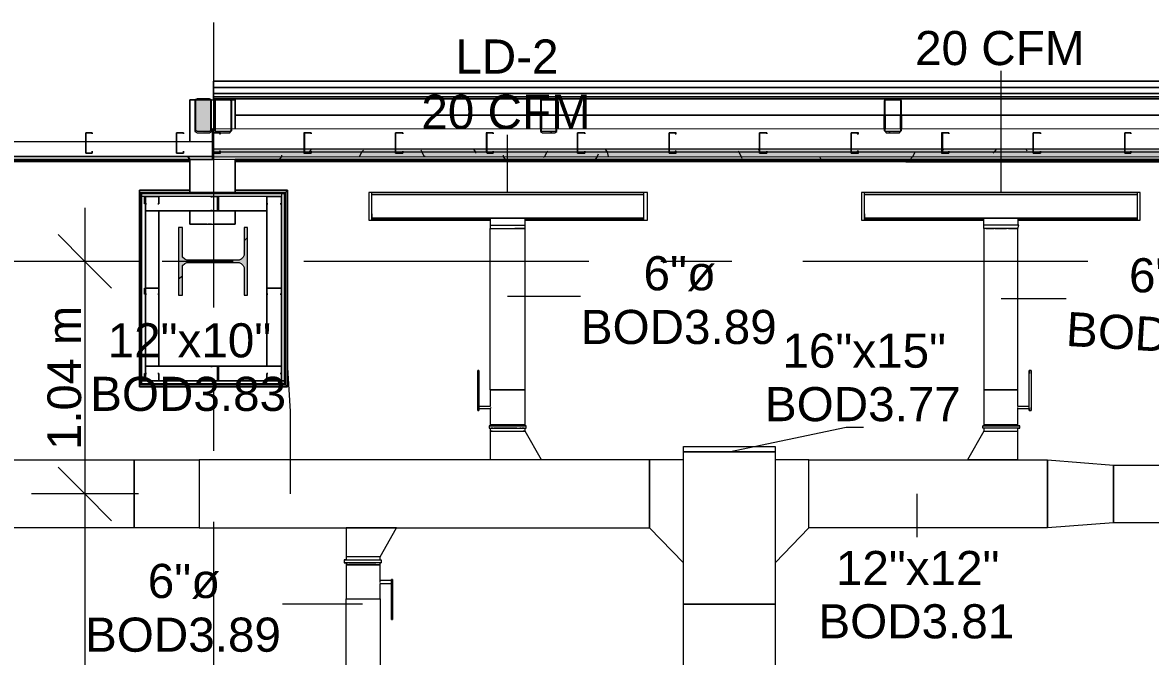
# Model space of a CAD drawing. Header units: metres. Extents: x -2 to 237, y -8 to 52.
# Drawn here: x 11.62 to 16.64, y 44.23 to 47.05 of the extents above; entities that cross this region are included whole.
import ezdxf

# ---------------------------------------------------------------- set-up
doc = ezdxf.new("R2010")
doc.units = ezdxf.units.M
doc.layers.add('HVAC - Ductos', color=5, linetype='Continuous', lineweight=0)
doc.layers.add('PDF_Text', color=7, linetype='Continuous', lineweight=0)
doc.layers.add('PDF_Geometry', color=7, linetype='Continuous', lineweight=0, true_color=0xaaaaaa)
doc.layers.add('PDF_Solid Fills', color=7, linetype='Continuous', lineweight=0, true_color=0xffffff)
doc.styles.add('PDF Helvetica', font='')
doc.styles.get('PDF Helvetica').set_extended_font_data('Helvetica')

msp = doc.modelspace()

# ---------------------------------------------------------------- hatches: boundary and pattern name
at = {"layer": 'PDF_Solid Fills', "lineweight": 0, "transparency": 33554559}
for points in [[(12.4476, 46.5654), (12.4568, 46.5654), (12.4568, 46.712), (12.3835, 46.712), (12.3835, 46.5654), (12.3927, 46.5654), (12.4476, 46.5608)], [(12.4614, 46.4554), (59.9133, 46.4554), (60.1328, 46.4508), (60.1333, 46.4508), (60.1333, 46.4738), (12.4614, 46.4738)], [(12.4614, 46.4416), (59.9133, 46.4416), (60.1316, 46.4371), (60.1333, 46.4371), (60.1333, 46.4554), (12.4614, 46.4554)], [(12.3285, 46.0064), (12.3285, 46.1392), (12.3101, 46.1392), (12.3101, 45.8369), (12.3285, 45.8369), (12.3285, 45.9743), (12.3377, 45.9835), (12.5896, 45.9835), (12.6034, 45.9698), (12.6034, 45.8369), (12.6171, 45.8369), (12.6171, 46.1392), (12.6034, 46.1392), (12.5988, 46.011), (12.5896, 46.0018), (12.5805, 45.9972), (12.3468, 45.9926), (12.3468, 45.9972), (12.3377, 46.0018), (12.3331, 46.0064)]]:
    msp.add_hatch(color=256, dxfattribs=at).paths.add_polyline_path(points)
h = msp.add_hatch(color=256, dxfattribs=at)
h.paths.add_polyline_path([(12.4797, 46.5654), (12.5392, 46.5608), (12.5392, 46.5654)])
h.paths.add_polyline_path([(12.5484, 46.7074), (12.5484, 46.712), (12.4797, 46.712)])
h.paths.add_polyline_path([(12.5438, 46.57), (12.5484, 46.7028), (12.5438, 46.7028)])
h.paths.add_polyline_path([(12.5392, 46.57), (12.5438, 46.5654), (12.5438, 46.57)])
h.paths.add_polyline_path([(12.4751, 46.7028), (12.4706, 46.7028), (12.4706, 46.57)])
h = msp.add_hatch(color=256, dxfattribs=at)
h.paths.add_polyline_path([(13.9321, 46.5654), (13.9871, 46.5608), (13.9871, 46.5654)])
h.paths.add_polyline_path([(13.9962, 46.7028), (13.9916, 46.7028), (13.9916, 46.5654), (13.9962, 46.7022)])
h.paths.add_polyline_path([(13.9275, 46.7074), (13.9275, 46.712), (13.9229, 46.712)])
h.paths.add_polyline_path([(13.9275, 46.7028), (13.9229, 46.7028), (13.9229, 46.5654)])
h.paths.add_polyline_path([(13.9916, 46.712), (13.9962, 46.7074), (13.9962, 46.712)])
h.paths.add_polyline_path([(13.9871, 46.7074), (13.9871, 46.712), (13.9321, 46.712)])
h = msp.add_hatch(color=256, dxfattribs=at)
h.paths.add_polyline_path([(15.4623, 46.5654), (15.5219, 46.5608), (15.5219, 46.5654)])
h.paths.add_polyline_path([(15.4577, 46.7028), (15.4532, 46.7028), (15.4532, 46.57)])
h.paths.add_polyline_path([(15.5219, 46.7074), (15.5219, 46.712), (15.4623, 46.712)])
h.paths.add_polyline_path([(15.531, 46.7028), (15.5265, 46.7028), (15.5265, 46.57), (15.531, 46.7014)])
h.paths.add_polyline_path([(15.5265, 46.712), (15.531, 46.7074), (15.531, 46.712)])
h = msp.add_hatch(color=256, dxfattribs=at)
h.paths.add_polyline_path([(12.8691, 46.4738), (12.8691, 46.4874), (12.4614, 46.4874), (12.4614, 46.4738)])
h.paths.add_polyline_path([(60.1333, 46.4829), (48.9907, 46.4874), (20.5846, 46.4874), (20.5846, 46.4738), (59.982, 46.4738), (60.1333, 46.4692)])
h.paths.add_polyline_path([(20.58, 46.4738), (20.58, 46.4874), (18.555, 46.4874), (18.555, 46.4738)])
h.paths.add_polyline_path([(18.5504, 46.4738), (18.5504, 46.4874), (15.7143, 46.4874), (15.7143, 46.4738)])
h.paths.add_polyline_path([(15.7097, 46.4738), (15.7097, 46.4874), (13.6846, 46.4874), (13.6846, 46.4738)])
h.paths.add_polyline_path([(13.6801, 46.4738), (13.6801, 46.4874), (12.8737, 46.4874), (12.8737, 46.4738)])

# ---------------------------------------------------------------- linework, layer by layer
at = {"layer": 'HVAC - Ductos', "lineweight": 0}
for points in [[(15.9755, 46.2951), (15.9755, 46.8357)], [(13.7763, 46.2951), (13.7763, 46.5516)], [(14.3811, 46.2951), (13.1715, 46.2951), (14.3811, 46.2951), (14.3811, 46.2767), (14.3811, 46.2721), (14.3811, 46.2675)], [(13.1715, 46.2675), (13.1715, 46.2721), (13.1715, 46.2767), (13.1715, 46.2951)], [(13.1715, 46.2721), (13.1715, 46.2767), (13.1715, 46.2813)], [(14.3811, 46.2813), (14.3811, 46.2767), (14.3811, 46.2721)], [(16.5803, 46.2951), (15.3661, 46.2951), (16.5803, 46.2951), (16.5803, 46.2767), (16.5803, 46.2721), (16.5803, 46.2675)], [(15.3661, 46.2675), (15.3661, 46.2721), (15.3661, 46.2767), (15.3661, 46.2951)], [(15.3661, 46.2721), (15.3661, 46.2767), (15.3661, 46.2813)], [(16.5803, 46.2813), (16.5803, 46.2767), (16.5803, 46.2721)], [(11.8932, 46.2263), (11.8932, 44.9526), (11.8932, 41.1498)], [(13.1715, 46.2355), (13.1715, 46.2401)], [(13.1715, 46.2263), (13.1715, 46.2309)], [(14.3811, 46.2401), (14.3811, 46.2355)], [(14.3811, 46.2309), (14.3811, 46.2263)], [(15.3661, 46.2355), (15.3661, 46.2401)], [(15.3661, 46.2263), (15.3661, 46.2309)], [(16.5803, 46.2401), (16.5803, 46.2355)], [(16.5803, 46.2309), (16.5803, 46.2263)], [(13.1715, 46.1989), (13.1715, 46.1943), (13.1715, 46.1897), (13.1715, 46.1713), (13.1715, 46.1759), (13.6984, 46.1759)], [(13.1715, 46.1851), (13.1715, 46.1897), (13.1715, 46.1943)], [(13.8542, 45.4154), (13.8496, 45.4154), (13.8405, 45.4154), (13.8313, 45.4154), (13.8129, 45.4154), (13.7946, 45.4154), (13.7763, 45.4154), (13.758, 45.4154), (13.7397, 45.4154), (13.7213, 45.4154), (13.7122, 45.4154), (13.703, 45.4154), (13.6984, 45.4154), (13.6984, 46.1346), (13.7076, 46.1346), (13.7213, 46.1346), (13.7488, 46.1346), (13.7763, 46.1346), (13.8038, 46.1346), (13.8313, 46.1346), (13.8451, 46.1346), (13.8542, 46.1346), (13.8542, 46.1484), (13.8542, 46.1805), (13.8496, 46.1805), (13.8405, 46.1805), (13.8313, 46.1805), (13.8129, 46.1805), (13.7946, 46.1805), (13.7763, 46.1805), (13.758, 46.1805), (13.7397, 46.1805), (13.7213, 46.1805), (13.7122, 46.1805), (13.703, 46.1805), (13.6984, 46.1805), (13.6984, 46.1484), (13.6984, 46.1346), (13.703, 46.1346), (13.7076, 46.1346), (13.7122, 46.1346), (13.7213, 46.1346), (13.7397, 46.1346), (13.7442, 46.1346)], [(14.3811, 46.1989), (14.3811, 46.1943), (14.3811, 46.1897), (14.3811, 46.1713), (14.3811, 46.1759), (13.8542, 46.1759)], [(14.3811, 46.1943), (14.3811, 46.1897), (14.3811, 46.1851)], [(15.3661, 46.1989), (15.3661, 46.1943), (15.3661, 46.1897), (15.3661, 46.1713), (15.3661, 46.1759), (15.8976, 46.1759)], [(15.3661, 46.1851), (15.3661, 46.1897), (15.3661, 46.1943)], [(15.9022, 46.1346), (15.8976, 46.1346), (15.8976, 45.4154), (15.9022, 45.4154), (15.9068, 45.4154), (15.9205, 45.4154), (15.9343, 45.4154), (15.9526, 45.4154), (15.9755, 45.4154), (15.9938, 45.4154), (16.0121, 45.4154), (16.0305, 45.4154), (16.0397, 45.4154), (16.0488, 45.4154), (16.0488, 46.1346), (16.0442, 46.1346), (16.0305, 46.1346), (16.003, 46.1346), (15.9755, 46.1346), (15.9434, 46.1346), (15.9205, 46.1346), (15.9022, 46.1346), (15.8976, 46.1346), (15.8976, 46.1484), (15.8976, 46.1805), (15.9022, 46.1805), (15.9068, 46.1805), (15.9205, 46.1805), (15.9343, 46.1805), (15.9526, 46.1805), (15.9755, 46.1805), (15.9938, 46.1805), (16.0121, 46.1805), (16.0305, 46.1805), (16.0397, 46.1805), (16.0488, 46.1805), (16.0488, 46.1484)], [(16.5803, 46.1989), (16.5803, 46.1943), (16.5803, 46.1897), (16.5803, 46.1713), (16.5803, 46.1759), (16.0488, 46.1759)], [(16.5803, 46.1943), (16.5803, 46.1897), (16.5803, 46.1851)], [(13.1715, 46.1713), (13.6984, 46.1713)], [(13.6984, 46.1484), (13.703, 46.1484), (13.7213, 46.1484), (13.7488, 46.1484), (13.7763, 46.1484), (13.8084, 46.1484), (13.8313, 46.1484), (13.8496, 46.1484), (13.8542, 46.1484)], [(13.703, 45.4154), (13.6984, 45.4154), (13.703, 45.4154), (13.7122, 45.4154), (13.7213, 45.4154), (13.7397, 45.4154), (13.758, 45.4154), (13.7763, 45.4154), (13.7946, 45.4154), (13.8129, 45.4154), (13.8313, 45.4154), (13.8405, 45.4154), (13.8496, 45.4154), (13.8542, 45.4154), (13.8542, 46.1346), (13.8496, 46.1346), (13.8451, 46.1346), (13.8405, 46.1346), (13.8313, 46.1346), (13.8129, 46.1346), (13.8084, 46.1346)], [(13.7488, 46.1346), (13.758, 46.1346), (13.7763, 46.1346), (13.7946, 46.1346), (13.8038, 46.1346)], [(13.8542, 46.1713), (14.3811, 46.1713)], [(15.3661, 46.1713), (15.8976, 46.1713)], [(16.0075, 46.1346), (16.0121, 46.1346), (16.0305, 46.1346), (16.0397, 46.1346), (16.0442, 46.1346), (16.0488, 46.1346), (16.0533, 46.1484), (16.0442, 46.1484), (16.0305, 46.1484), (16.003, 46.1484), (15.9755, 46.1484), (15.9434, 46.1484), (15.9205, 46.1484), (15.9022, 46.1484), (15.8976, 46.1484)], [(15.9068, 46.1346), (15.9205, 46.1346), (15.9343, 46.1346), (15.9434, 46.1346)], [(15.948, 46.1346), (15.9526, 46.1346), (15.9755, 46.1346), (15.9938, 46.1346), (15.9984, 46.1346)], [(16.0488, 46.1713), (16.5803, 46.1713)], [(12.0124, 45.8689), (11.8932, 45.988), (11.7741, 46.1072)], [(12.1314, 45.988), (11.8932, 45.988), (11.655, 45.988)], [(13.7763, 45.8323), (14.1016, 45.8323)], [(15.9755, 45.8232), (16.2641, 45.8232)], [(12.8096, 44.9526), (12.8096, 45.3191), (12.7959, 45.5391)], [(13.6434, 45.5024), (13.6434, 45.5024)], [(13.648, 45.5024), (13.6434, 45.5024)], [(13.6434, 45.3375), (13.6434, 45.3329), (13.6434, 45.3283), (13.6434, 45.3237), (13.6434, 45.3283), (13.6434, 45.3329), (13.6434, 45.3375), (13.6434, 45.4886)], [(13.648, 45.5024), (13.648, 45.5024)], [(13.648, 45.4886), (13.648, 45.3375), (13.648, 45.3329), (13.648, 45.3283), (13.648, 45.3237), (13.648, 45.3283), (13.648, 45.3329)], [(16.0992, 45.5024), (16.0992, 45.5024)], [(16.1083, 45.5024), (16.0992, 45.5024)], [(16.0992, 45.3329), (16.0992, 45.3283), (16.0992, 45.3237), (16.0992, 45.3283), (16.0992, 45.3329), (16.0992, 45.3375), (16.0992, 45.4886), (16.0992, 45.4932), (16.0992, 45.4978), (16.0992, 45.5024), (16.0992, 45.4978), (16.0992, 45.4932), (16.0992, 45.4886)], [(16.1083, 45.5024), (16.1083, 45.5024)], [(16.1083, 45.4886), (16.1083, 45.4932), (16.1083, 45.4978), (16.1083, 45.5024), (16.1083, 45.4978), (16.1083, 45.4932), (16.1083, 45.4886), (16.1083, 45.3375), (16.1083, 45.3329), (16.1083, 45.3283), (16.1083, 45.3237), (16.1083, 45.3283), (16.1083, 45.3329), (16.1083, 45.3375)], [(13.648, 45.3375), (13.648, 45.3329), (13.6984, 45.3329), (13.6984, 45.2596), (13.703, 45.2596), (13.7122, 45.2596), (13.7213, 45.2596), (13.7397, 45.2596), (13.758, 45.2596), (13.7763, 45.2596), (13.7946, 45.2596), (13.8129, 45.2596), (13.8313, 45.2596), (13.8405, 45.2596), (13.8496, 45.2596), (13.8542, 45.2596), (13.8542, 45.4154), (13.8496, 45.4154)], [(13.6984, 45.4154), (13.6984, 45.3421), (13.648, 45.3421)], [(13.8496, 45.4154), (13.8405, 45.4154), (13.8313, 45.4154), (13.8129, 45.4154), (13.7946, 45.4154), (13.7763, 45.4154), (13.758, 45.4154), (13.7397, 45.4154), (13.7213, 45.4154), (13.7122, 45.4154), (13.703, 45.4154)], [(16.0992, 45.3421), (16.0488, 45.3421), (16.0488, 45.4154), (16.0397, 45.4154), (16.0305, 45.4154), (16.0121, 45.4154), (15.9938, 45.4154), (15.9755, 45.4154), (15.9526, 45.4154), (15.9343, 45.4154), (15.9205, 45.4154), (15.9068, 45.4154), (15.9022, 45.4154), (15.8976, 45.4154), (15.8976, 45.2596), (15.8976, 45.255), (15.9022, 45.255), (15.9068, 45.255)], [(13.6434, 45.3237), (13.6434, 45.3237)], [(13.6434, 45.3237), (13.648, 45.3237)], [(13.648, 45.3329), (13.648, 45.3329)], [(13.648, 45.3237), (13.648, 45.3237)], [(13.6984, 45.3421), (13.6984, 45.3421)], [(13.6984, 45.3421), (13.6984, 45.3421)], [(13.703, 45.3375), (13.6984, 45.3329)], [(13.6984, 45.3329), (13.6984, 45.3329)], [(13.6984, 45.3329), (13.6984, 45.3329)], [(13.6984, 45.3329), (13.6984, 45.3329)], [(15.8976, 45.2459), (15.893, 45.2459), (15.893, 45.255), (15.9022, 45.255), (15.9159, 45.255), (15.9343, 45.255), (15.9526, 45.255), (15.9755, 45.255), (15.9938, 45.255), (16.0167, 45.255), (16.0305, 45.255), (16.0442, 45.255), (16.0533, 45.255), (16.0579, 45.255), (16.0533, 45.255), (16.0488, 45.255), (16.0488, 45.2596), (16.0488, 45.3329), (16.0992, 45.3329), (16.0992, 45.3375)], [(16.0488, 45.3421), (16.0488, 45.3421)], [(16.0488, 45.3421), (16.0488, 45.3421)], [(16.0488, 45.3329), (16.0488, 45.3375)], [(16.0488, 45.3329), (16.0488, 45.3329)], [(16.0488, 45.3329), (16.0488, 45.3329)], [(16.0488, 45.3329), (16.0488, 45.3329)], [(16.0992, 45.3329), (16.0992, 45.3329)], [(16.0992, 45.3237), (16.0992, 45.3237)], [(16.0992, 45.3237), (16.1083, 45.3237)], [(16.1083, 45.3237), (16.1083, 45.3237)], [(13.6938, 45.255), (13.6938, 45.2459), (13.6984, 45.2459), (13.703, 45.2459), (13.7167, 45.2459), (13.7351, 45.2459), (13.7534, 45.2459), (13.7763, 45.2459), (13.7992, 45.2459), (13.8175, 45.2459), (13.8359, 45.2459), (13.8496, 45.2459), (13.8542, 45.2459), (13.8588, 45.2459), (13.8588, 45.255), (13.8542, 45.255), (13.8496, 45.255), (13.8359, 45.255), (13.8175, 45.255), (13.7992, 45.255), (13.7763, 45.255), (13.7534, 45.255), (13.7351, 45.255), (13.7167, 45.255), (13.703, 45.255), (13.6984, 45.255), (13.6938, 45.255), (13.6984, 45.255), (13.703, 45.255), (13.7167, 45.255), (13.7351, 45.255), (13.7534, 45.255), (13.7763, 45.255), (13.7992, 45.255), (13.8175, 45.255), (13.8359, 45.255), (13.8496, 45.255), (13.8542, 45.255), (13.8588, 45.255)], [(13.8542, 45.2596), (13.8496, 45.2596), (13.8405, 45.2596), (13.8313, 45.2596), (13.8129, 45.2596), (13.7946, 45.2596), (13.7763, 45.2596), (13.758, 45.2596), (13.7397, 45.2596), (13.7213, 45.2596), (13.7122, 45.2596), (13.703, 45.2596), (13.6984, 45.2596)], [(13.8542, 45.255), (13.8542, 45.2596), (13.8496, 45.2596), (13.8405, 45.2596), (13.8313, 45.2596), (13.8129, 45.2596), (13.7946, 45.2596), (13.7763, 45.2596), (13.758, 45.2596), (13.7397, 45.2596), (13.7213, 45.2596), (13.7122, 45.2596), (13.703, 45.2596), (13.6984, 45.2596), (13.6984, 45.255)], [(13.6984, 45.2459), (13.6984, 45.2321), (13.703, 45.2321), (13.7122, 45.2321), (13.7213, 45.2321), (13.7397, 45.2321), (13.758, 45.2321), (13.7763, 45.2321), (13.7946, 45.2321), (13.8129, 45.2321), (13.8313, 45.2321), (13.8405, 45.2321), (13.8496, 45.2321), (13.8542, 45.2321), (13.8542, 45.2459)], [(13.7076, 45.2321), (13.6984, 45.2321), (13.6984, 45.1038)], [(13.7122, 45.2459), (13.703, 45.2459)], [(13.8175, 45.2459), (13.8129, 45.2459), (13.7946, 45.2459), (13.7763, 45.2459), (13.758, 45.2459), (13.7397, 45.2459), (13.7213, 45.2459), (13.7167, 45.2459)], [(13.7442, 45.2321), (13.7488, 45.2321)], [(13.8038, 45.2321), (13.8084, 45.2321)], [(13.8359, 45.2459), (13.8313, 45.2459)], [(13.8496, 45.2459), (13.8405, 45.2459)], [(13.9275, 45.1038), (13.8542, 45.2321), (13.8451, 45.2321)], [(14.7614, 45.1405), (15.2836, 45.2504), (15.3615, 45.2504)], [(15.8976, 45.2321), (15.8243, 45.1038), (15.8288, 45.1038), (15.8426, 45.1038), (15.8701, 45.1038), (15.8976, 45.1038), (15.9755, 45.1038), (16.003, 45.1038), (16.0305, 45.1038), (16.0442, 45.1038), (16.0488, 45.1038), (16.0488, 45.2321)], [(15.8976, 45.255), (15.893, 45.255)], [(15.9068, 45.2459), (15.9022, 45.2459), (15.8976, 45.2459), (15.8976, 45.2321), (15.9022, 45.2321), (15.9068, 45.2321), (15.9205, 45.2321), (15.9343, 45.2321), (15.9526, 45.2321), (15.9755, 45.2321), (15.9938, 45.2321), (16.0121, 45.2321), (16.0305, 45.2321), (16.0397, 45.2321), (16.0488, 45.2321), (16.0488, 45.2459), (16.0533, 45.2459), (16.0579, 45.2459), (16.0533, 45.2459), (16.0442, 45.2459), (16.0305, 45.2459), (16.0167, 45.2459), (15.9938, 45.2459), (15.9755, 45.2459), (15.9526, 45.2459), (15.9343, 45.2459), (15.9159, 45.2459), (15.9022, 45.2459), (15.893, 45.2459)], [(15.9205, 45.255), (15.9159, 45.255)], [(15.9205, 45.2459), (15.9159, 45.2459)], [(15.9343, 45.255), (15.9343, 45.255)], [(16.0167, 45.2459), (16.0121, 45.2459), (15.9938, 45.2459), (15.9755, 45.2459), (15.9526, 45.2459), (15.9343, 45.2459)], [(15.9434, 45.2321), (15.948, 45.2321)], [(15.9526, 45.255), (15.9526, 45.255)], [(15.9938, 45.255), (15.9938, 45.255)], [(15.9984, 45.2321), (16.003, 45.2321), (16.0075, 45.2321)], [(16.0167, 45.255), (16.0121, 45.255)], [(16.0305, 45.255), (16.0305, 45.255)], [(16.0305, 45.2459), (16.0305, 45.2459)], [(16.0442, 45.255), (16.0397, 45.255)], [(16.0442, 45.2459), (16.0397, 45.2459)], [(16.0488, 45.255), (16.0488, 45.255)], [(16.0488, 45.2459), (16.0488, 45.2459)], [(16.0579, 45.2459), (16.0579, 45.255)], [(12.0124, 44.8335), (11.8932, 44.9526), (11.7741, 45.0717)], [(16.0488, 45.1038), (16.0442, 45.1038), (16.0305, 45.1038), (16.003, 45.1038), (15.9755, 45.1038), (15.8976, 45.1038), (15.8701, 45.1038), (15.8426, 45.1038), (15.8288, 45.1038), (15.8243, 45.1038)], [(12.1314, 44.9526), (11.8932, 44.9526), (11.655, 44.9526)], [(15.5997, 44.9526), (15.5997, 44.7601)], [(13.2082, 44.6731), (13.2815, 44.8014), (13.2769, 44.8014), (13.2632, 44.8014), (13.2356, 44.8014), (13.2082, 44.8014), (13.1303, 44.8014), (13.1028, 44.8014), (13.0753, 44.8014), (13.0616, 44.8014), (13.057, 44.8014), (13.057, 44.6731)], [(13.057, 44.8014), (13.0616, 44.8014), (13.0753, 44.8014), (13.1028, 44.8014), (13.1303, 44.8014), (13.2082, 44.8014), (13.2356, 44.8014), (13.2632, 44.8014), (13.2769, 44.8014), (13.2815, 44.8014)], [(13.199, 44.6594), (13.2036, 44.6594), (13.2082, 44.6594), (13.2082, 44.6731), (13.2036, 44.6731), (13.199, 44.6731), (13.1853, 44.6731), (13.1715, 44.6731), (13.1532, 44.6731), (13.1303, 44.6731), (13.112, 44.6731), (13.0936, 44.6731), (13.0753, 44.6731), (13.0662, 44.6731), (13.057, 44.6731), (13.057, 44.6594), (13.0524, 44.6594), (13.0478, 44.6594), (13.0524, 44.6594), (13.0616, 44.6594), (13.0708, 44.6594), (13.089, 44.6594), (13.112, 44.6594), (13.1303, 44.6594), (13.1532, 44.6594), (13.1715, 44.6594), (13.1899, 44.6594), (13.2036, 44.6594), (13.2128, 44.6594)], [(13.1074, 44.6731), (13.1028, 44.6731), (13.0982, 44.6731)], [(13.1624, 44.6731), (13.1578, 44.6731)], [(13.2082, 44.6594), (13.2128, 44.6594), (13.2128, 44.6457), (13.2036, 44.6457), (13.1899, 44.6457), (13.1715, 44.6457), (13.1532, 44.6457), (13.1303, 44.6457), (13.112, 44.6457), (13.089, 44.6457), (13.0708, 44.6457), (13.0616, 44.6457), (13.0524, 44.6457), (13.0478, 44.6457), (13.0524, 44.6457), (13.057, 44.6457), (13.057, 44.6365), (13.0662, 44.6365), (13.0753, 44.6365), (13.0936, 44.6365), (13.112, 44.6365), (13.1303, 44.6365), (13.1532, 44.6365), (13.1715, 44.6365), (13.1853, 44.6365), (13.199, 44.6365), (13.2036, 44.6365), (13.2082, 44.6365), (13.2082, 44.6457), (13.2036, 44.6457), (13.199, 44.6457)], [(13.0478, 44.6594), (13.0478, 44.6457)], [(13.057, 44.6594), (13.057, 44.6594)], [(13.057, 44.6457), (13.057, 44.6457)], [(13.2586, 44.5586), (13.2586, 44.5632), (13.2586, 44.5677), (13.2082, 44.5677), (13.2082, 44.6365), (13.2036, 44.6365), (13.199, 44.6365), (13.1853, 44.6365), (13.1715, 44.6365), (13.1532, 44.6365), (13.1303, 44.6365), (13.112, 44.6365), (13.0936, 44.6365), (13.0753, 44.6365), (13.0662, 44.6365), (13.057, 44.6365), (13.057, 44.4852), (13.0662, 44.4852), (13.0753, 44.4852), (13.0936, 44.4852), (13.112, 44.4852), (13.1303, 44.4852), (13.1532, 44.4852), (13.1715, 44.4852), (13.1853, 44.4852), (13.199, 44.4852), (13.2036, 44.4852), (13.2082, 44.4852), (13.2082, 43.7431)], [(13.0616, 44.6594), (13.0662, 44.6594)], [(13.0616, 44.6457), (13.0662, 44.6457)], [(13.0708, 44.6594), (13.0753, 44.6594), (13.0936, 44.6594), (13.112, 44.6594), (13.1303, 44.6594), (13.1532, 44.6594), (13.1715, 44.6594)], [(13.0708, 44.6457), (13.0753, 44.6457), (13.0936, 44.6457), (13.112, 44.6457), (13.1303, 44.6457), (13.1532, 44.6457), (13.1715, 44.6457), (13.1853, 44.6457), (13.1899, 44.6457)], [(13.1853, 44.6594), (13.1899, 44.6594)], [(13.2082, 44.6457), (13.2128, 44.6457)], [(13.2082, 44.5677), (13.2082, 44.5677)], [(13.2082, 44.5677), (13.2082, 44.5677)], [(13.2082, 44.5677), (13.2082, 44.5677)], [(13.2082, 44.5586), (13.2082, 44.5632), (13.2082, 44.5677)], [(13.2586, 44.5723), (13.2586, 44.5723)], [(13.2632, 44.5723), (13.2586, 44.5723)], [(13.2586, 44.4074), (13.2586, 44.5586), (13.2586, 44.5632), (13.2586, 44.5677), (13.2586, 44.5723), (13.2586, 44.5677), (13.2586, 44.5632)], [(13.2586, 44.5677), (13.2586, 44.5677)], [(13.2632, 44.5723), (13.2632, 44.5723)], [(13.2632, 44.5586), (13.2632, 44.5632), (13.2632, 44.5677), (13.2632, 44.5723), (13.2632, 44.5677), (13.2632, 44.5632), (13.2632, 44.5586), (13.2632, 44.4074)], [(13.057, 43.7431), (13.057, 44.4852), (13.0662, 44.4852), (13.0753, 44.4852), (13.0936, 44.4852), (13.112, 44.4852), (13.1303, 44.4852), (13.1532, 44.4852), (13.1715, 44.4852), (13.1853, 44.4852), (13.199, 44.4852), (13.2036, 44.4852), (13.2082, 44.4852), (13.2082, 44.554), (13.2586, 44.554)], [(13.2082, 44.554), (13.2082, 44.554)], [(13.2082, 44.554), (13.2082, 44.554)], [(13.1303, 44.4624), (12.7729, 44.4624)], [(13.2586, 44.3936), (13.2586, 44.3936)], [(13.2586, 44.3936), (13.2632, 44.3936)], [(13.2632, 44.3936), (13.2632, 44.3936)]]:
    msp.add_lwpolyline(points, dxfattribs=at)
for points in [[(13.1578, 46.2951), (13.1578, 46.1713), (13.1715, 46.1713), (13.1715, 46.2951)], [(13.1715, 46.2859), (14.3811, 46.2859), (14.3811, 46.1805), (13.1715, 46.1805)], [(14.3994, 46.2951), (14.3811, 46.2951), (14.3811, 46.1713), (14.3994, 46.1713)], [(15.3524, 46.2951), (15.3524, 46.1713), (15.3661, 46.1713), (15.3661, 46.2951)], [(15.3661, 46.2859), (16.5803, 46.2859), (16.5803, 46.1805), (15.3661, 46.1805)], [(16.594, 46.2951), (16.5803, 46.2951), (16.5803, 46.1713), (16.594, 46.1713)], [(14.3811, 46.1805), (13.1715, 46.1805)], [(16.5803, 46.1805), (15.3661, 46.1805)], [(13.6434, 45.4886), (13.6434, 45.4932), (13.6434, 45.4978), (13.6434, 45.5024), (13.6434, 45.4978), (13.6434, 45.4932)], [(13.648, 45.4886), (13.648, 45.4932), (13.648, 45.4978), (13.648, 45.5024), (13.648, 45.4978), (13.648, 45.4932)], [(13.6984, 45.255), (13.703, 45.255), (13.7122, 45.255), (13.7213, 45.255), (13.7397, 45.255), (13.758, 45.255), (13.7763, 45.255), (13.7946, 45.255), (13.8129, 45.255), (13.8313, 45.255), (13.8405, 45.255), (13.8496, 45.255), (13.8542, 45.255), (13.8496, 45.255), (13.8405, 45.255), (13.8313, 45.255), (13.8129, 45.255), (13.7946, 45.255), (13.7763, 45.255), (13.758, 45.255), (13.7397, 45.255), (13.7213, 45.255), (13.7122, 45.255), (13.703, 45.255)], [(15.8976, 45.2596), (15.9022, 45.2596), (15.9068, 45.2596), (15.9205, 45.2596), (15.9343, 45.2596), (15.9526, 45.2596), (15.9755, 45.2596), (15.9938, 45.2596), (16.0121, 45.2596), (16.0305, 45.2596), (16.0397, 45.2596), (16.0488, 45.2596), (16.0397, 45.2596), (16.0305, 45.2596), (16.0121, 45.2596), (15.9938, 45.2596), (15.9755, 45.2596), (15.9526, 45.2596), (15.9343, 45.2596), (15.9205, 45.2596), (15.9068, 45.2596), (15.9022, 45.2596)], [(15.8976, 45.2596), (15.9022, 45.2596), (15.9068, 45.2596), (15.9205, 45.2596), (15.9343, 45.2596), (15.9526, 45.2596), (15.9755, 45.2596), (15.9938, 45.2596), (16.0121, 45.2596), (16.0305, 45.2596), (16.0397, 45.2596), (16.0488, 45.2596), (16.0397, 45.2596), (16.0305, 45.2596), (16.0121, 45.2596), (15.9938, 45.2596), (15.9755, 45.2596), (15.9526, 45.2596), (15.9343, 45.2596), (15.9205, 45.2596), (15.9068, 45.2596), (15.9022, 45.2596)], [(14.5598, 42.6389), (14.5598, 44.4624), (14.9675, 44.4624), (14.5598, 44.4624), (14.5598, 45.1405), (14.9675, 45.1405), (14.5598, 45.1405), (14.5598, 45.1634), (14.9675, 45.1634), (14.9675, 45.1405), (14.9675, 44.4624), (14.9675, 42.6389)], [(8.9427, 45.1038), (12.1132, 45.1038), (12.1132, 44.8014), (8.9427, 44.8014)], [(12.4018, 45.1038), (12.4018, 44.8014), (12.1132, 44.8014), (12.1132, 45.1038)], [(14.4085, 45.1038), (12.4018, 45.1038), (12.4018, 44.8014), (14.4085, 44.8014), (14.4085, 45.1038), (14.4085, 44.8014), (14.5598, 44.6457), (14.5598, 45.1038)], [(16.1817, 44.8014), (15.1187, 44.8014), (15.1187, 45.1038), (14.9675, 45.1038), (14.9675, 44.6457), (15.1187, 44.8014), (15.1187, 45.1038), (16.1817, 45.1038), (16.1817, 44.8014), (16.1817, 45.1038), (16.4749, 45.0809), (16.4749, 44.8244)], [(16.4749, 45.0809), (20.5617, 45.0809), (20.5617, 44.8244), (16.4749, 44.8244)], [(13.2586, 44.4074), (13.2586, 44.4028), (13.2586, 44.3982), (13.2586, 44.3936), (13.2586, 44.3982), (13.2586, 44.4028)], [(13.2632, 44.4074), (13.2632, 44.4028), (13.2632, 44.3982), (13.2632, 44.3936), (13.2632, 44.3982), (13.2632, 44.4028)]]:
    msp.add_lwpolyline(points, close=True, dxfattribs=at)
at = {"layer": 'PDF_Geometry', "lineweight": 0}
for points in [[(12.466, 47.051), (12.466, 45.7819)], [(12.5392, 46.7899), (12.466, 46.7899), (12.466, 46.7257), (12.466, 46.7074)], [(14.0329, 46.7899), (13.9595, 46.7899)], [(15.5677, 46.7899), (15.4899, 46.7899)], [(12.3927, 46.7074), (12.4476, 46.7074)], [(12.4568, 46.7074), (12.4706, 46.7074)], [(12.4706, 46.7074), (12.466, 46.7074), (12.4706, 46.7074)], [(12.4934, 46.5608), (12.5392, 46.5608), (12.5438, 46.5654), (12.5484, 46.57), (12.5484, 46.7028), (12.5438, 46.712), (12.5392, 46.712), (12.4797, 46.712), (12.4751, 46.712), (12.4706, 46.7028), (12.4706, 46.57), (12.4751, 46.5654), (12.4797, 46.5608)], [(12.4751, 46.7074), (12.5438, 46.7074), (12.5622, 46.7074), (12.5438, 46.7074), (12.4843, 46.7074), (12.4797, 46.7074), (12.4843, 46.7074)], [(13.9321, 46.712), (12.5392, 46.712), (13.9962, 46.712), (13.9871, 46.712)], [(15.4623, 46.712), (13.9962, 46.712), (15.5311, 46.712), (15.5219, 46.712)], [(12.5438, 46.6433), (12.5484, 46.6479)], [(13.9229, 46.5791), (13.9229, 46.6387)], [(13.9275, 46.6387), (13.9275, 46.5791)], [(13.9916, 46.5791), (13.9916, 46.6387)], [(13.9962, 46.6387), (13.9962, 46.5791)], [(15.4532, 46.5791), (15.4532, 46.6387)], [(15.4577, 46.6387), (15.4577, 46.5791)], [(15.5265, 46.5791), (15.5265, 46.6387)], [(15.5311, 46.6387), (15.5311, 46.5791)], [(60.1333, 46.4371), (12.4614, 46.4416), (12.4614, 46.5791), (60.1333, 46.5745)], [(12.4706, 46.57), (12.4751, 46.5745)], [(13.9916, 46.5836), (13.9962, 46.5882)], [(15.5265, 46.6112), (15.5311, 46.6158)], [(13.9687, 46.5608), (13.9733, 46.5654)], [(15.4761, 46.5608), (15.4807, 46.5654)], [(11.0823, 46.5196), (10.6791, 46.5196), (10.2714, 46.5196), (9.8682, 46.5196), (9.4604, 46.5196), (9.0572, 46.5196), (8.6495, 46.5196), (8.2417, 46.5196), (7.3849, 46.5196), (7.3849, 46.4554), (12.466, 46.4554)], [(12.3743, 8.7302), (7.4491, 8.7302), (7.4491, 8.744), (7.4491, 8.7485), (7.4491, 21.0411), (7.4491, 21.0548), (7.4491, 22.5485), (7.4491, 22.5622), (7.4491, 32.7197), (7.4491, 32.738), (7.4491, 34.2362), (7.4491, 34.2499), (7.4491, 46.4416), (7.4491, 46.4554), (12.466, 46.4554), (12.466, 46.5196), (12.301, 46.5196), (11.8978, 46.5196), (11.49, 46.5196), (11.0869, 46.5196)], [(8.2234, 34.2362), (8.5166, 34.2362), (8.5166, 34.2499), (7.4674, 34.2499), (7.4674, 46.4416), (12.466, 46.4416), (12.466, 46.5196), (12.301, 46.5196), (11.8978, 46.5196), (11.49, 46.5196), (11.0869, 46.5196)], [(13.6801, 46.4874), (13.2769, 46.4874), (12.8691, 46.4874), (12.466, 46.4874), (12.4614, 46.4874)], [(12.8691, 46.4738), (12.466, 46.4738), (12.4614, 46.4738)], [(13.6801, 46.4738), (13.2769, 46.4738), (12.8737, 46.4738)], [(15.7097, 46.4874), (15.3066, 46.4874), (14.8988, 46.4874), (14.4956, 46.4874), (14.0878, 46.4874), (13.6846, 46.4874)], [(15.7097, 46.4738), (15.3066, 46.4738), (14.8988, 46.4738), (14.4956, 46.4738), (14.0878, 46.4738), (13.6846, 46.4738)], [(18.5504, 46.4874), (18.1472, 46.4874), (17.7394, 46.4874), (17.3362, 46.4874), (16.9284, 46.4874), (16.5253, 46.4874), (16.1175, 46.4874), (15.7143, 46.4874)], [(18.5504, 46.4738), (18.1472, 46.4738), (17.7394, 46.4738), (17.3362, 46.4738), (16.9284, 46.4738), (16.5253, 46.4738), (16.1175, 46.4738), (15.7143, 46.4738)], [(12.466, 46.4416), (7.4674, 46.4416), (7.4674, 45.5208), (7.4674, 46.4416), (7.4674, 45.562), (7.4674, 46.4416), (7.4674, 45.5208), (7.4674, 46.4371), (8.2417, 46.4371), (7.4674, 46.4371), (7.4674, 45.5208)], [(12.466, 46.4416), (7.4674, 46.4416), (12.466, 46.4416)], [(12.3606, 46.4416), (8.3196, 46.4416)], [(8.3196, 46.4416), (12.3606, 46.4416)], [(12.3606, 46.4416), (8.3196, 46.4416)], [(8.3196, 46.4416), (12.3606, 46.4416)], [(8.3288, 46.4325), (12.3606, 46.4325), (8.3288, 46.4325)], [(12.3606, 46.4416), (8.3425, 46.4416)], [(12.3606, 46.4416), (8.3425, 46.4416)], [(12.4614, 46.4554), (60.1333, 46.4508)], [(21.5238, 46.4416), (12.5622, 46.4416), (21.5238, 46.4416)], [(21.5238, 46.4416), (12.5622, 46.4416), (21.5238, 46.4416)], [(12.1452, 46.2951), (12.1452, 46.2951)], [(12.1452, 46.2951), (12.1452, 46.2951)], [(12.1452, 46.2905), (12.1452, 45.4428), (12.1452, 46.2905)], [(12.1636, 46.2767), (12.1636, 46.2767)], [(12.2231, 46.2767), (12.2231, 46.2767)], [(12.2231, 46.2767), (12.2231, 46.2767)], [(12.4843, 46.2767), (12.4843, 46.2767)], [(12.7959, 46.3042), (12.5622, 46.3042)], [(12.5622, 46.3042), (12.7959, 46.3042)], [(12.7959, 46.3042), (12.5622, 46.3042)], [(12.5622, 46.3042), (12.7959, 46.3042)], [(12.7867, 46.2951), (12.5622, 46.2951)], [(12.5622, 46.2951), (12.7867, 46.2951)], [(12.7683, 46.2767), (12.7683, 46.2767)], [(12.7683, 46.2767), (12.7683, 46.2767)], [(12.7867, 46.2951), (12.7913, 46.2996), (12.7913, 46.3042), (12.7959, 46.3042)], [(12.7959, 46.3042), (12.7913, 46.3042), (12.7913, 46.2996), (12.7867, 46.2951)], [(12.7867, 46.2951), (12.7913, 46.2996), (12.7913, 46.3042), (12.7959, 46.3042)], [(12.7867, 45.4382), (12.7867, 46.2951), (12.7867, 45.4382)], [(12.7867, 45.4382), (12.7867, 46.2951)], [(12.7867, 46.2951), (12.7867, 45.4382)], [(12.7867, 46.2951), (12.7867, 45.5208)], [(12.7867, 45.4382), (12.7867, 46.2951), (12.7867, 45.4382)], [(12.7867, 45.4382), (12.7867, 46.2951)], [(12.7867, 46.2951), (12.7867, 45.4382)], [(12.7959, 45.4291), (12.7959, 46.3042)], [(12.7959, 46.3042), (12.7959, 45.4291)], [(12.7959, 45.4291), (12.7959, 46.3042)], [(12.1681, 46.2447), (12.1681, 46.2447)], [(12.2185, 46.2447), (12.2185, 46.2447)], [(12.4568, 46.2721), (12.4568, 46.2721)], [(12.7088, 46.2447), (12.7088, 46.2447)], [(12.7637, 46.2447), (12.7637, 46.2447)], [(12.3606, 46.2125), (12.3606, 46.153), (12.3606, 46.2125)], [(12.4568, 46.2171), (12.4568, 46.2171)], [(12.4385, 46.153), (12.3606, 46.153), (12.5622, 46.153), (12.4843, 46.153), (12.4797, 46.153), (12.4751, 46.153), (12.4706, 46.153), (12.466, 46.153), (12.4706, 46.153), (12.4751, 46.153), (12.4797, 46.153), (12.4843, 46.153)], [(12.6034, 46.0797), (12.6172, 46.0935)], [(11.9208, 45.988), (10.6471, 45.988)], [(12.553, 45.988), (12.2369, 45.988)], [(12.3835, 45.9835), (12.3972, 45.9926)], [(12.5072, 45.9835), (12.5164, 45.9926)], [(14.1382, 45.988), (12.8691, 45.988)], [(14.7751, 45.988), (14.4589, 45.988)], [(16.3604, 45.988), (15.0912, 45.988)], [(12.3101, 45.9102), (12.3285, 45.924)], [(12.1636, 45.8689), (12.1636, 45.8689)], [(12.1681, 45.8415), (12.1681, 45.8415)], [(12.2185, 45.8415), (12.2185, 45.8415)], [(12.2231, 45.8689), (12.2231, 45.8689)], [(12.2231, 45.8689), (12.2231, 45.8689)], [(12.7088, 45.8415), (12.7088, 45.8415)], [(12.7637, 45.8415), (12.7637, 45.8415)], [(12.7683, 45.8689), (12.7683, 45.8689)], [(12.7683, 45.8689), (12.7683, 45.8689)], [(12.7867, 45.4382), (12.7867, 45.5208)], [(12.1681, 45.4886), (12.1681, 45.4886)], [(12.2185, 45.4886), (12.2185, 45.4886)], [(12.4568, 45.5162), (12.4568, 45.5162)], [(12.7088, 45.4886), (12.7088, 45.4886)], [(12.7637, 45.4886), (12.7637, 45.4886)], [(12.1452, 45.4428), (12.1452, 45.4428)], [(12.1636, 45.4566), (12.1636, 45.4566)], [(12.2231, 45.4566), (12.2231, 45.4566)], [(12.2231, 45.4566), (12.2231, 45.4566)], [(12.4568, 45.4612), (12.4568, 45.4612)], [(12.466, 45.4658), (12.466, 45.1451)], [(12.4843, 45.4566), (12.4843, 45.4566)], [(12.7683, 45.4566), (12.7683, 45.4566)], [(12.7683, 45.4566), (12.7683, 45.4566)], [(12.7959, 45.4291), (12.7913, 45.4291), (12.7913, 45.4337), (12.7867, 45.4382)], [(12.7959, 45.4291), (12.7913, 45.4291), (12.7913, 45.4337), (12.7867, 45.4382)], [(12.7867, 45.4382), (12.7913, 45.4337), (12.7913, 45.4291), (12.7959, 45.4291)], [(12.466, 44.8289), (12.466, 43.5598)]]:
    msp.add_lwpolyline(points, dxfattribs=at)
for points in [[(13.9962, 46.7899), (12.466, 46.7899), (12.466, 46.7761), (12.466, 46.7532), (12.466, 46.712), (12.466, 46.7074), (12.466, 46.712), (12.466, 46.7211), (12.466, 46.7349), (12.466, 46.7623), (12.466, 46.7899)], [(18.5962, 46.7899), (20.1264, 46.7899), (18.5962, 46.7899), (17.0613, 46.7899), (15.5311, 46.7899), (13.9962, 46.7899), (15.5311, 46.7899), (17.0613, 46.7899)], [(13.9962, 46.7623), (12.466, 46.7623)], [(13.9962, 46.7349), (12.466, 46.7349)], [(15.5311, 46.7623), (13.9962, 46.7623)], [(15.5311, 46.7349), (13.9962, 46.7349)], [(17.0613, 46.7623), (15.5311, 46.7623)], [(17.0613, 46.7349), (15.5311, 46.7349)], [(12.3835, 46.7074), (12.3606, 46.7074)], [(12.3606, 46.7074), (12.3606, 46.5196)], [(12.3927, 46.5608), (12.4476, 46.5608), (12.4568, 46.5654), (12.4568, 46.5745), (12.4568, 46.7028), (12.4568, 46.7074), (12.4476, 46.712), (12.3927, 46.712), (12.3835, 46.7074), (12.3835, 46.7028), (12.3835, 46.5745), (12.3835, 46.5654)], [(12.3927, 46.5654), (12.3881, 46.57), (12.3881, 46.5745), (12.3881, 46.7028), (12.3881, 46.7074), (12.3927, 46.7074), (12.4476, 46.7074), (12.4522, 46.7074), (12.4522, 46.7028), (12.4522, 46.5745), (12.4522, 46.57), (12.4476, 46.5654)], [(13.9962, 46.7211), (12.466, 46.7211)], [(12.4797, 46.712), (12.466, 46.712)], [(12.5438, 46.57), (12.5392, 46.5654), (12.4797, 46.5654), (12.4751, 46.5654), (12.4751, 46.57), (12.4751, 46.7028), (12.4751, 46.7074), (12.4797, 46.7074), (12.5392, 46.7074), (12.5438, 46.7028)], [(12.5622, 46.7074), (12.5622, 46.5791)], [(13.9962, 46.7028), (13.9962, 46.712), (13.9871, 46.712), (13.9321, 46.712), (13.9229, 46.712), (13.9229, 46.7028), (13.9229, 46.57), (13.9229, 46.5654), (13.9321, 46.5608), (13.9871, 46.5608), (13.9962, 46.5654), (13.9962, 46.57)], [(13.9321, 46.7074), (13.9871, 46.7074), (13.9916, 46.7074), (13.9916, 46.7028), (13.9916, 46.57), (13.9916, 46.5654), (13.9871, 46.5654), (13.9321, 46.5654), (13.9275, 46.5654), (13.9275, 46.57), (13.9275, 46.7028), (13.9275, 46.7074)], [(15.5311, 46.7211), (13.9962, 46.7211)], [(15.5311, 46.7028), (15.5265, 46.712), (15.5219, 46.712), (15.4623, 46.712), (15.4577, 46.712), (15.4532, 46.7028), (15.4532, 46.57), (15.4577, 46.5654), (15.4623, 46.5608), (15.5219, 46.5608), (15.5265, 46.5654), (15.5311, 46.57)], [(15.4623, 46.7074), (15.5219, 46.7074), (15.5265, 46.7074), (15.5265, 46.7028), (15.5265, 46.57), (15.5265, 46.5654), (15.5219, 46.5654), (15.4623, 46.5654), (15.4577, 46.5654), (15.4577, 46.57), (15.4577, 46.7028), (15.4577, 46.7074)], [(17.0613, 46.7211), (15.5311, 46.7211)], [(16.9605, 46.712), (15.5311, 46.712)], [(12.5622, 46.6387), (13.9229, 46.6387)], [(13.9275, 46.6387), (13.9916, 46.6387)], [(13.9962, 46.6387), (15.4532, 46.6387)], [(15.4577, 46.6387), (15.5265, 46.6387)], [(15.5311, 46.6387), (16.9468, 46.6387)], [(11.9253, 46.5608), (11.8978, 46.5608), (11.8978, 46.4738), (11.8978, 46.4692), (11.9253, 46.4692), (11.9253, 46.4783), (11.9253, 46.4692), (11.8978, 46.4692), (11.8978, 46.4738), (11.8978, 46.5608), (11.9253, 46.5608), (11.9253, 46.5562)], [(12.3331, 46.5608), (12.3056, 46.5608), (12.301, 46.5608), (12.301, 46.4738), (12.301, 46.4692), (12.3056, 46.4692), (12.3331, 46.4692), (12.3331, 46.4783), (12.3331, 46.4692), (12.3056, 46.4692), (12.301, 46.4692), (12.301, 46.4738), (12.301, 46.5608), (12.3056, 46.5608), (12.3331, 46.5608), (12.3331, 46.5562)], [(12.498, 46.5608), (12.466, 46.5608), (12.466, 46.4738), (12.466, 46.4692), (12.498, 46.4692), (12.498, 46.4783), (12.4934, 46.4783), (12.4934, 46.4692), (12.466, 46.4692), (12.466, 46.4738), (12.466, 46.5608), (12.4934, 46.5608), (12.4934, 46.5562), (12.498, 46.5562)], [(12.9012, 46.5608), (12.8737, 46.5608), (12.8691, 46.5608), (12.8691, 46.4738), (12.8691, 46.4692), (12.8737, 46.4692), (12.9012, 46.4692), (12.9012, 46.4783), (12.9012, 46.4692), (12.8737, 46.4692), (12.8737, 46.4738), (12.8737, 46.5608), (12.9012, 46.5608), (12.9012, 46.5562)], [(13.309, 46.5608), (13.2769, 46.5608), (13.2769, 46.4738), (13.2769, 46.4692), (13.309, 46.4692), (13.309, 46.4783), (13.309, 46.4692), (13.2769, 46.4692), (13.2769, 46.4738), (13.2769, 46.5608), (13.309, 46.5608), (13.309, 46.5562)], [(13.7122, 46.5608), (13.6846, 46.5608), (13.6801, 46.5608), (13.6801, 46.4738), (13.6846, 46.4692), (13.7122, 46.4692), (13.7122, 46.4783), (13.7122, 46.4692), (13.6846, 46.4692), (13.6846, 46.4738), (13.6846, 46.5608), (13.7122, 46.5608), (13.7122, 46.5562)], [(14.12, 46.5608), (14.0878, 46.5608), (14.0878, 46.4738), (14.0878, 46.4692), (14.12, 46.4692), (14.12, 46.4783), (14.12, 46.4692), (14.0878, 46.4692), (14.0878, 46.4738), (14.0878, 46.5608), (14.12, 46.5608), (14.12, 46.5562)], [(14.5277, 46.5608), (14.4956, 46.5608), (14.4956, 46.4738), (14.4956, 46.4692), (14.5277, 46.4692), (14.5277, 46.4783), (14.5231, 46.4783), (14.5231, 46.4692), (14.4956, 46.4692), (14.4956, 46.4738), (14.4956, 46.5608), (14.5231, 46.5608), (14.5231, 46.5562), (14.5277, 46.5562)], [(14.9309, 46.5608), (14.9034, 46.5608), (14.8988, 46.5608), (14.8988, 46.4738), (14.8988, 46.4692), (14.9034, 46.4692), (14.9309, 46.4692), (14.9309, 46.4783), (14.9309, 46.4692), (14.9034, 46.4692), (14.8988, 46.4692), (14.8988, 46.4738), (14.8988, 46.5608), (14.9034, 46.5608), (14.9309, 46.5608), (14.9309, 46.5562)], [(15.3386, 46.5608), (15.3066, 46.5608), (15.3066, 46.4738), (15.3066, 46.4692), (15.3386, 46.4692), (15.3386, 46.4783), (15.334, 46.4783), (15.334, 46.4692), (15.3066, 46.4692), (15.3066, 46.4738), (15.3066, 46.5608), (15.334, 46.5608), (15.334, 46.5562), (15.3386, 46.5562)], [(15.7418, 46.5608), (15.7143, 46.5608), (15.7097, 46.5608), (15.7097, 46.4738), (15.7097, 46.4692), (15.7143, 46.4692), (15.7418, 46.4692), (15.7418, 46.4783), (15.7418, 46.4692), (15.7143, 46.4692), (15.7143, 46.4738), (15.7143, 46.5608), (15.7418, 46.5608), (15.7418, 46.5562)], [(16.1495, 46.5608), (16.1175, 46.5608), (16.1175, 46.4738), (16.1175, 46.4692), (16.1495, 46.4692), (16.1495, 46.4783), (16.1495, 46.4692), (16.1175, 46.4692), (16.1175, 46.4738), (16.1175, 46.5608), (16.1495, 46.5608), (16.1495, 46.5562)], [(16.5528, 46.5608), (16.5253, 46.5608), (16.5253, 46.4738), (16.5253, 46.4692), (16.5528, 46.4692), (16.5528, 46.4783), (16.5528, 46.4692), (16.5253, 46.4692), (16.5253, 46.4738), (16.5253, 46.5608), (16.5528, 46.5608), (16.5528, 46.5562)], [(12.466, 46.4416), (12.466, 46.4554), (7.4491, 46.4554), (7.4491, 46.4416)], [(12.3606, 46.4371), (8.3196, 46.4371), (8.3196, 45.4382), (8.3242, 45.4382), (8.3288, 45.4337), (8.3288, 45.4291), (8.3333, 45.4291), (8.3333, 46.4325), (8.3333, 45.4291), (8.3288, 45.4291), (8.3288, 45.4337), (8.3242, 45.4382), (8.3196, 45.4382), (8.3196, 46.4371)], [(12.3606, 46.4325), (8.3288, 46.4325)], [(12.3606, 46.4416), (12.3606, 46.2951)], [(12.5622, 46.4416), (12.5622, 46.2951)], [(12.5622, 46.4416), (21.5238, 46.4371), (12.5622, 46.4371), (21.5238, 46.4371), (12.5622, 46.4416), (21.5238, 46.4416)], [(12.5622, 46.4325), (21.5238, 46.4279)], [(12.5622, 46.4325), (21.5238, 46.4279)], [(12.3606, 46.3042), (12.136, 46.3042), (12.136, 45.4291), (12.7959, 45.4291), (12.136, 45.4291), (12.136, 46.3042)], [(12.7867, 46.2951), (12.5622, 46.2951), (12.7867, 46.2951), (12.7042, 46.2951), (12.1452, 46.2951), (12.1406, 46.2951), (12.136, 46.2996), (12.136, 46.3042), (12.136, 46.2996), (12.1406, 46.2951), (12.136, 46.2996), (12.136, 46.3042), (12.3606, 46.3042), (12.136, 46.3042), (12.136, 46.2996), (12.1406, 46.2951), (12.1452, 46.2951), (12.1452, 46.2125), (12.1452, 45.5208), (12.1452, 45.4382), (12.7867, 45.4382), (12.1452, 45.4382), (12.7867, 45.4382), (12.7913, 45.4337), (12.7913, 45.4291), (12.7959, 45.4291), (12.136, 45.4291), (12.136, 45.4337), (12.1406, 45.4382), (12.1452, 45.4382), (12.1406, 45.4382), (12.136, 45.4337), (12.136, 45.4291), (12.136, 45.4337), (12.1406, 45.4382), (12.1452, 45.4382), (12.1452, 46.2951), (12.1452, 45.4382), (12.1452, 46.2951), (12.3606, 46.2951), (12.1406, 46.2951), (12.1406, 45.4382), (12.7867, 45.4382), (12.1452, 45.4382), (12.1406, 45.4382), (12.136, 45.4337), (12.136, 45.4291), (12.136, 46.3042), (12.136, 45.4291), (12.7959, 45.4291), (12.7959, 46.3042), (12.7913, 46.3042), (12.7913, 46.2996)], [(12.3606, 46.2951), (12.1406, 46.2951), (12.1406, 45.4382), (12.7867, 45.4382), (12.1452, 45.4382), (12.1452, 46.2951), (12.1452, 45.4382), (12.1452, 46.2951)], [(12.3606, 46.2951), (12.1452, 46.2951)], [(12.3606, 46.2951), (12.1452, 46.2951)], [(12.7821, 46.2905), (12.7821, 46.2951), (12.1452, 46.2951), (12.1452, 46.2905)], [(12.7683, 46.2767), (12.1452, 46.2767), (12.1452, 46.2905), (12.7683, 46.2905), (12.7683, 45.4566), (12.7821, 45.4566), (12.7821, 46.2905), (12.7683, 46.2905)], [(12.1452, 45.4566), (12.1636, 45.4566), (12.1636, 46.2767), (12.1452, 46.2767)], [(12.159, 46.2767), (12.1636, 46.2767), (12.2231, 46.2767), (12.2231, 46.2447), (12.2185, 46.2447), (12.2231, 46.2447), (12.2231, 46.2767), (12.1636, 46.2767), (12.1636, 46.2447), (12.1681, 46.2447), (12.159, 46.2447)], [(12.2231, 46.2125), (12.7042, 46.2125), (12.7042, 46.2767), (12.1636, 46.2767), (12.1636, 46.2125)], [(12.4568, 46.2721), (12.4568, 46.2767)], [(12.4843, 46.2767), (12.4889, 46.2767), (12.4889, 46.2171), (12.4843, 46.2125), (12.4568, 46.2125), (12.4568, 46.2171), (12.4568, 46.2125), (12.4843, 46.2125), (12.4843, 46.2171), (12.4843, 46.2767), (12.4568, 46.2767)], [(12.7867, 46.2951), (12.5622, 46.2951)], [(12.7867, 46.2951), (12.5622, 46.2951)], [(12.7683, 46.2767), (12.7088, 46.2767), (12.7042, 46.2767), (12.7042, 46.2447), (12.7088, 46.2447), (12.7042, 46.2447), (12.7042, 46.2767), (12.7088, 46.2767), (12.7683, 46.2767), (12.7683, 46.2447)], [(12.7042, 46.2125), (12.7042, 45.5208), (12.7683, 45.5208), (12.7683, 46.2767), (12.7042, 46.2767)], [(12.7821, 45.4428), (12.7867, 45.4428), (12.7867, 46.2951), (12.7821, 46.2951)], [(12.7637, 46.2447), (12.7683, 46.2447)], [(12.1636, 45.5208), (12.2231, 45.5208), (12.2231, 46.2125), (12.1636, 46.2125)], [(12.2231, 45.5208), (12.7042, 45.5208), (12.7042, 46.2125), (12.2231, 46.2125)], [(12.5622, 46.2125), (12.5622, 46.153)], [(12.6172, 45.8369), (12.6172, 46.1392), (12.6034, 46.1392), (12.6034, 46.0156), (12.5988, 46.0064), (12.5896, 45.9972), (12.5805, 45.9926), (12.3468, 45.9926), (12.3377, 45.9972), (12.3285, 46.0064), (12.3285, 46.0156), (12.3285, 46.1392), (12.3101, 46.1392), (12.3101, 45.8369), (12.3285, 45.8369), (12.3285, 45.9606), (12.3285, 45.9698), (12.3377, 45.9789), (12.3468, 45.9835), (12.5805, 45.9835), (12.5896, 45.9789), (12.5988, 45.9698), (12.6034, 45.9606), (12.6034, 45.8369)], [(12.443, 46.153), (12.4476, 46.153), (12.4522, 46.153), (12.4568, 46.153), (12.4522, 46.153), (12.4476, 46.153)], [(12.159, 45.8689), (12.1636, 45.8689), (12.2231, 45.8689), (12.2231, 45.8415), (12.2185, 45.8415), (12.2231, 45.8415), (12.2231, 45.8689), (12.1636, 45.8689), (12.1636, 45.8415), (12.1681, 45.8415), (12.159, 45.8415)], [(12.7683, 45.8689), (12.7088, 45.8689), (12.7042, 45.8689), (12.7042, 45.8415), (12.7088, 45.8415), (12.7042, 45.8415), (12.7042, 45.8689), (12.7088, 45.8689), (12.7683, 45.8689), (12.7683, 45.8415)], [(12.7637, 45.8415), (12.7683, 45.8415)], [(12.7042, 45.5208), (12.2231, 45.5208), (12.1636, 45.5208), (12.1636, 45.4566), (12.7683, 45.4566), (12.7683, 45.5208)], [(12.4568, 45.5162), (12.4568, 45.5208)], [(12.4843, 45.5208), (12.4889, 45.5162), (12.4889, 45.4566), (12.4843, 45.4566), (12.4568, 45.4566), (12.4568, 45.4612), (12.4568, 45.4566), (12.4843, 45.4566), (12.4843, 45.5162), (12.4843, 45.5208), (12.4568, 45.5208)], [(12.1681, 45.4886), (12.1636, 45.4886), (12.1636, 45.4566), (12.2231, 45.4566), (12.2231, 45.4886), (12.2185, 45.4886), (12.2231, 45.4886), (12.2231, 45.4566), (12.1636, 45.4566), (12.159, 45.4566), (12.159, 45.4886)], [(12.7683, 45.4566), (12.7088, 45.4566), (12.7042, 45.4566), (12.7042, 45.4886), (12.7088, 45.4886), (12.7042, 45.4886), (12.7042, 45.4566), (12.7088, 45.4566), (12.7683, 45.4566), (12.7683, 45.4886)], [(12.7637, 45.4886), (12.7683, 45.4886)], [(12.7821, 45.4428), (12.7821, 45.4566), (12.1452, 45.4566), (12.1452, 45.4428)], [(12.1452, 45.4428), (12.1452, 45.4382), (12.7867, 45.4382), (12.7867, 45.4428)], [(12.1452, 45.4382), (12.7867, 45.4382)]]:
    msp.add_lwpolyline(points, close=True, dxfattribs=at)
at = {"layer": 'PDF_Geometry', "color": 254, "lineweight": 0, "true_color": 0xd2d2d2}
for points in [[(14.0878, 46.5562), (14.0878, 46.5608)], [(14.0924, 46.5608), (14.0924, 46.5608)], [(11.8978, 46.4966), (11.8978, 46.5012)], [(12.4934, 46.4738), (12.498, 46.4738)], [(14.8988, 46.4874), (14.8988, 46.4874)], [(16.5253, 46.4783), (16.5253, 46.4829)], [(12.4934, 46.4692), (12.4934, 46.4692)], [(12.8737, 46.4692), (12.8737, 46.4692)], [(14.5002, 46.4692), (14.5047, 46.4692)]]:
    msp.add_lwpolyline(points, dxfattribs=at)
at = {"layer": 'PDF_Geometry', "color": 254, "lineweight": 0, "true_color": 0xeaeaea}
for points in [[(12.9012, 46.4874), (12.8921, 46.4738)], [(13.1348, 46.4829), (13.1257, 46.4738), (13.1166, 46.4554)], [(13.4097, 46.4554), (13.4052, 46.4554), (13.396, 46.4738), (13.3915, 46.4829)], [(13.6342, 46.4692), (13.6342, 46.4738), (13.6251, 46.4874)], [(13.9549, 46.4783), (13.9504, 46.4738), (13.9413, 46.4554), (13.9367, 46.4508)], [(14.2253, 46.4554), (14.2207, 46.4738), (14.2116, 46.4874)], [(14.8209, 46.4462), (14.8163, 46.4554), (14.8072, 46.4738), (14.8026, 46.4783)], [(14.8942, 46.4874), (14.8942, 46.4829)], [(15.5906, 46.4738), (15.5815, 46.4554), (15.5723, 46.4462)], [(15.5906, 46.4738), (15.5906, 46.4738)], [(15.7189, 46.4874), (15.7143, 46.4829)], [(15.9526, 46.4874), (15.9434, 46.4738), (15.9389, 46.4692)], [(16.09, 46.4783), (16.0855, 46.4874)], [(12.7683, 46.46), (12.7683, 46.4554), (12.7592, 46.4416)], [(13.1166, 46.4554), (13.1166, 46.4554)], [(13.7671, 46.4416), (13.758, 46.4554), (13.758, 46.46)], [(14.1795, 46.4646), (14.1749, 46.4554), (14.1658, 46.4416)], [(15.1737, 46.4416), (15.1691, 46.4508)], [(15.7602, 46.4416), (15.7602, 46.4416)]]:
    msp.add_lwpolyline(points, dxfattribs=at)
at = {"layer": 'PDF_Geometry', "color": 7, "lineweight": 0, "true_color": 0xffffff}
msp.add_lwpolyline([(12.3514, 46.4554), (12.3606, 46.4416)], close=True, dxfattribs=at)

# ---------------------------------------------------------------- texts
at = {"layer": 'PDF_Text', "lineweight": 0, "char_height": 0.1519, "attachment_point": 4, "style": 'PDF Helvetica'}
for s, insert in [('LD-2', (13.5432, 46.8998)), ('20 CFM', (15.5913, 46.9365)), ('20 CFM', (13.392, 46.6524)), ('6"ø', (14.3817, 45.9331)), ('6"ø', (16.5443, 45.9239)), ('BOD3.89', (14.1022, 45.6948)), ('12"x10"', (11.9946, 45.6353)), ('16"x15"', (15.0003, 45.5894)), ('BOD3.83', (11.9167, 45.397)), ('BOD3.77', (14.9224, 45.3512)), ('12"x12"', (15.2385, 44.6227)), ('6"ø', (12.1733, 44.5631)), ('BOD3.81', (15.1606, 44.3844)), ('BOD3.89', (11.8938, 44.3249))]:
    msp.add_mtext(s, dxfattribs=dict(at, insert=insert))
at = {"layer": 'PDF_Text', "lineweight": 0, "attachment_point": 4, "style": 'PDF Helvetica'}
for s, insert, char_height, rotation in [('1.04 m', (11.8025, 45.1492), 0.15002, 90), ('BOD3.89 6"ø', (16.2648, 45.6857), 0.151896, 356.5349)]:
    msp.add_mtext(s, dxfattribs=dict(at, insert=insert, char_height=char_height, rotation=rotation))

doc.saveas('drawing.dxf')
